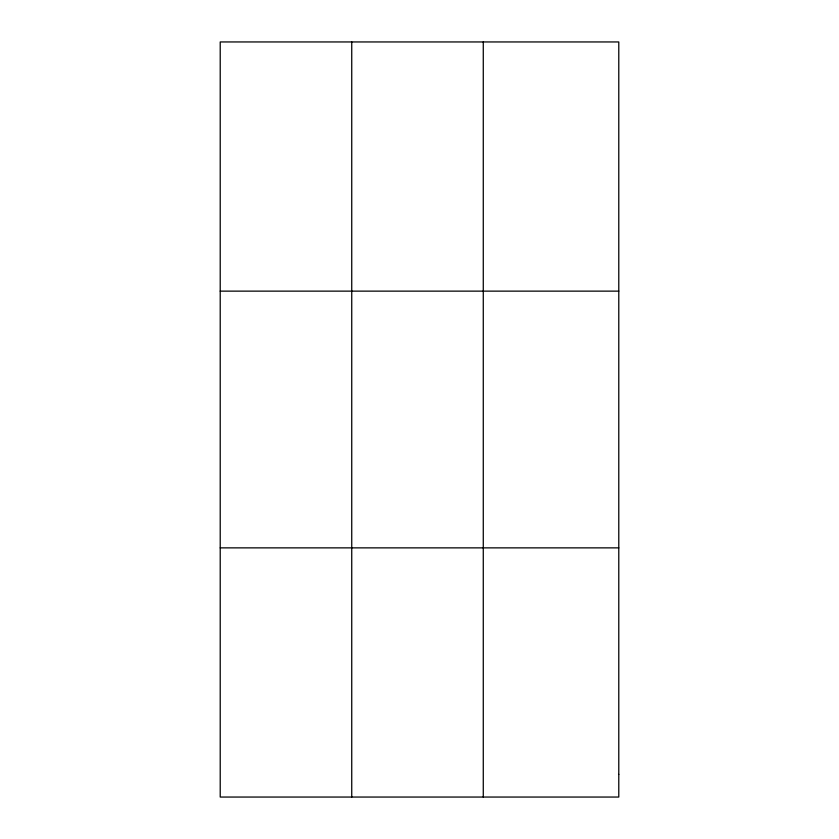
<?xml version="1.0" encoding="UTF-8"?>
<svg xmlns="http://www.w3.org/2000/svg" width="839" height="839" viewBox="0 0 839 839"><rect width="100%" height="100%" fill="white"/><g stroke="black" fill="none" stroke-linecap="round" stroke-linejoin="round"><path stroke-width="1.26" d="M351.74 41.95L351.74 797.05M483.274 41.95L483.274 797.05M220.217 291.133L618.783 291.133M220.217 547.867L618.783 547.867M618.783 774.397L618.783 797.05L220.217 797.05L220.217 41.95L618.783 41.95L618.783 774.397"/></g></svg>
